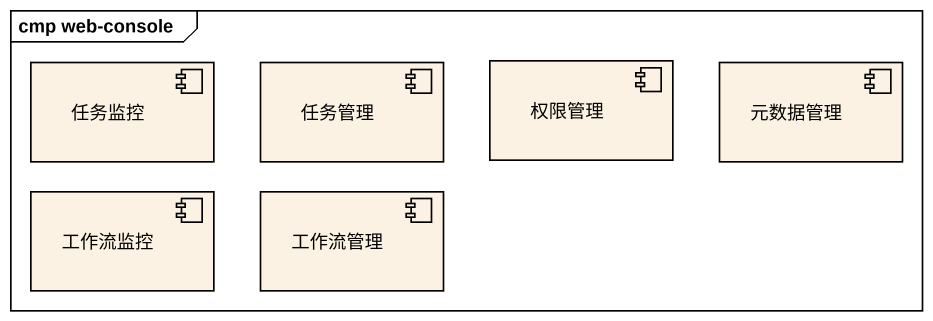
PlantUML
@startuml
mainframe cmp web-console
component 任务监控
component 任务管理
component 权限管理
component 元数据管理
component 工作流监控
component 工作流管理
@enduml
